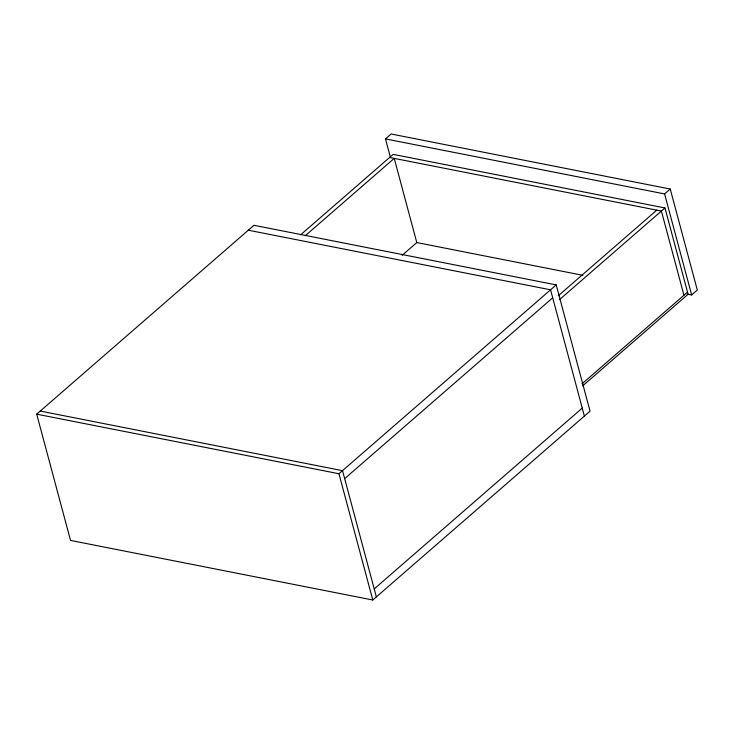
<?xml version="1.0" encoding="UTF-8"?>
<svg xmlns="http://www.w3.org/2000/svg" width="734" height="734" viewBox="0 0 734 734"><rect width="100%" height="100%" fill="white"/><g stroke="black" fill="none" stroke-linecap="round" stroke-linejoin="round"><path stroke-width="1.1" d="M36.7 414.159L253.964 225.301L556.207 284.902L590.044 411.178L372.789 600.008L70.537 540.426L36.7 414.159L338.952 473.742L556.207 284.902M390.479 157.562L385.478 138.9L391.121 133.992L670.234 189.033L697.3 290.04L691.657 294.949L687.171 294.068M300.646 234.797L393.176 154.369L664.967 207.961L688.088 294.251L582.594 385.946M305.28 235.706L394.241 158.379L416.793 242.559L402.113 255.322M385.478 138.9L664.582 193.932L670.234 189.033M344.65 478.651L552.702 297.811M558.308 295.738L656.774 210.153M559.482 299.656L664.967 207.961M582.025 383.836L687.519 292.141M374.212 588.916L582.255 408.086M389.616 157.471L661.398 211.062L683.95 295.242M416.664 242.532L582.879 275.314M248.321 230.21L550.564 289.811L584.392 416.086M40.269 411.058L342.503 470.659M664.582 193.932L691.657 294.949M342.521 470.641L376.358 596.907M338.952 473.742L372.789 600.008"/></g></svg>
